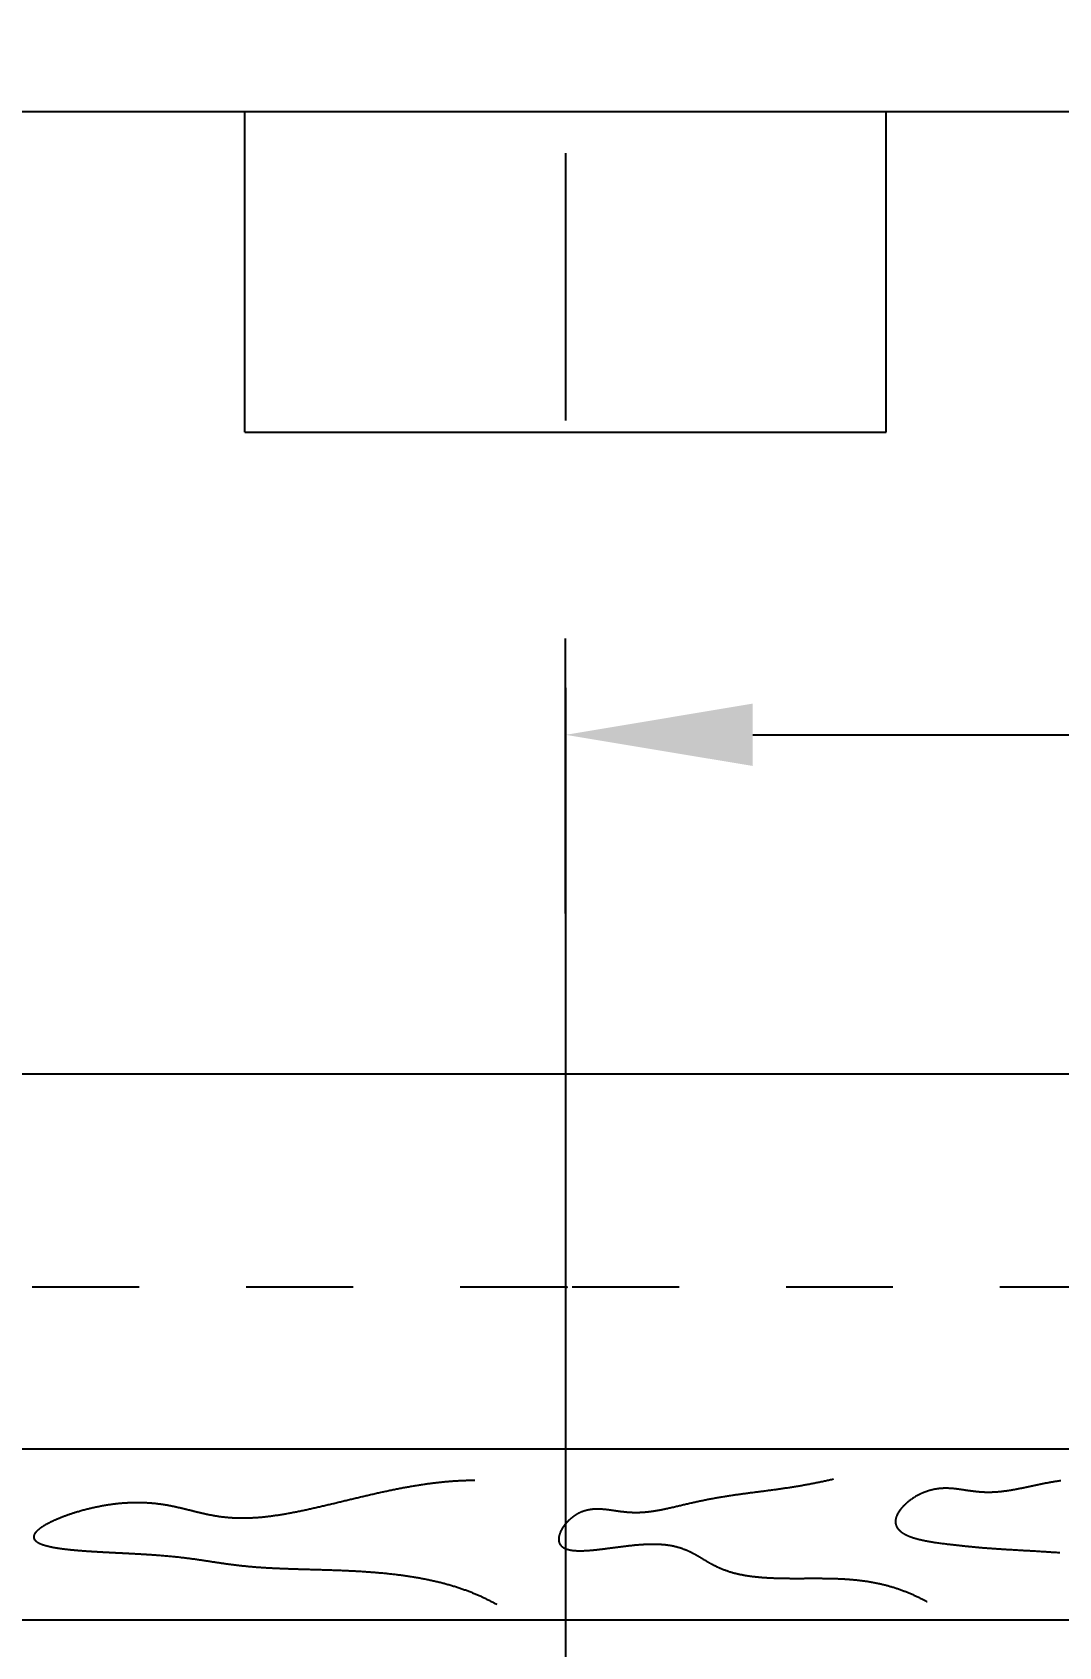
# Model space of a CAD drawing. Extents: x -17.4 to 61.4, y -22.6 to 16.1.
# Drawn here: x 18.562 to 19.522, y 0.854 to 2.364 of the extents above; entities that cross this region are included whole.
import ezdxf

# ---------------------------------------------------------------- set-up
doc = ezdxf.new("R2010")
doc.units = 0
doc.header["$LTSCALE"] = 2
doc.linetypes.add('AXES', pattern=[2, 1.25, -0.25, 0.25, -0.25])
doc.linetypes.add('CENTER2', pattern=[1.125, 0.75, -0.125, 0.125, -0.125])
doc.layers.get('0').update_dxf_attribs({"linetype": 'CONTINUOUS'})
doc.styles.get("Standard").update_dxf_attribs({"font": 'isocp.shx'})
doc.dimstyles.new('SYSTRA50', dxfattribs={"dimscale": 0.05, "dimtxt": 3.5, "dimasz": 3.5, "dimexe": 1.8, "dimexo": 3, "dimgap": 1, "dimtad": 1, "dimdec": 3, "dimzin": 0, "dimdsep": 46, "dimtxsty": 'Standard', "dimcen": 1, "dimclrd": 10, "dimclre": 10, "dimclrt": 50, "dimadec": 0, "dimazin": 0, "dimtfac": 1, "dimtdec": 3, "dimtix": 1, "dimtmove": 2, "dimatfit": 3, "dimfxl": 1, "dimtolj": 1, "dimtzin": 0, "dimarcsym": 0})

# ---------------------------------------------------------------- blocks, each defined once
blk = doc.blocks.new('METRO_FACE')
at = {"color": 7, "linetype": 'Continuous'}
for p, q in [((-1.3, 1.1), (0, 1.1)), ((-1.3, 1.1), (0, 1.1)), ((-0.3, 0.8), (-0.3, 1.1)), ((-0.3, 1.1), (0.3, 1.1)), ((-0.3, 0.8), (-0.3, 1.1)), ((-0.3, 1.1), (0.3, 1.1)), ((0, 1.1), (1.3, 1.1)), ((0, 1.1), (1.3, 1.1)), ((0.3, 0.8), (0.3, 1.1)), ((0.3, 0.8), (0.3, 1.1)), ((-0.3, 0.8), (0, 0.8)), ((-0.3, 0.8), (0, 0.8)), ((0, 0.8), (0.3, 0.8)), ((0, 0.8), (0.3, 0.8)), ((-0.63, 0.2), (0, 0.2)), ((-0.63, 0.2), (0, 0.2)), ((0, 0.2), (0.63, 0.2)), ((0, 0.2), (0.63, 0.2))]:
    blk.add_line(p, q, dxfattribs=at)
blk = doc.blocks.new('A$C58044079')
at = {"color": 7, "xscale": 0.2, "yscale": 0.2, "zscale": 0.2}
blk.add_blockref('METRO_FACE', (0.26, 0.01), dxfattribs=at)
blk = doc.blocks.new('A$C2A60368F')
at = {"xscale": 5, "yscale": 5, "zscale": 5}
blk.add_blockref('A$C58044079', (-1.778, 0.1885), dxfattribs=at)
blk = doc.blocks.new('TRAV_BOIS_1ISO')
at = {"color": 7, "linetype": 'AXES'}
for p, q in [((-905.802048, 0), (0, 0)), ((0, 0), (905.802048, 0))]:
    blk.add_line(p, q, dxfattribs=at)
at = {"color": 7, "linetype": 'Continuous'}
for p, q in [((-688.216581, -151.598558), (0, -151.598558)), ((0, -151.598558), (688.216581, -151.598558)), ((-1300, -311.598558), (0, -311.598558)), ((0, -311.598558), (1300, -311.598558))]:
    blk.add_line(p, q, dxfattribs=at)
for points in [[(-462.231833, -181.125351, -0.002142), (-460.468647, -181.369108, -0.002072), (-458.702018, -181.62854, -0.001988), (-456.932197, -181.903145, -0.001561), (-455.476276, -182.13963, -0.001488), (-454.018574, -182.38554, -0.001409), (-452.559283, -182.640427, -0.001323), (-451.09861, -182.903791, -0.001232), (-449.636778, -183.175087, -0.001136), (-448.174019, -183.45373, -0.001035), (-446.710578, -183.739094, -0.000929), (-445.24671, -184.030516, -0.00082), (-443.782679, -184.327302, -0.000707), (-442.318757, -184.628726, -0.000591), (-440.855223, -184.934034, -0.000472), (-439.392363, -185.24245, -0.00035), (-437.930467, -185.553175, -0.000226), (-436.469827, -185.865391, -0.000099), (-435.010742, -186.178267, 0.00003), (-433.553508, -186.490958, 0.00016), (-432.098426, -186.802608, 0.000293), (-430.645793, -187.112359, 0.000426), (-429.195906, -187.419345, 0.000562), (-427.74906, -187.722702, 0.000698), (-426.305545, -188.021568, 0.000835), (-424.865647, -188.315087, 0.000972), (-423.429647, -188.60241, 0.00111), (-421.997817, -188.882703, 0.001248), (-420.570424, -189.155142, 0.001386), (-419.147723, -189.418923, 0.001524), (-417.72996, -189.673263, 0.00166), (-416.317371, -189.917401, 0.001795), (-414.910179, -190.150603, 0.001928), (-413.508594, -190.372165, 0.002059), (-412.112811, -190.581415, 0.002187), (-410.723009, -190.777716, 0.002311), (-409.339353, -190.96047, 0.00243), (-407.961988, -191.12912, 0.002544), (-406.591043, -191.283155, 0.002653), (-405.226623, -191.422108, 0.002754), (-403.868817, -191.545566, 0.002847), (-402.51769, -191.653167, 0.002931), (-401.173284, -191.744607, 0.003005), (-399.835617, -191.81964, 0.003068), (-398.504683, -191.878082, 0.003118), (-397.180449, -191.919817, 0.003155), (-395.862855, -191.944793, 0.003138), (-394.551814, -191.953034, 0.003182), (-393.247206, -191.944636, 0.003171), (-391.948886, -191.919771, 0.00314), (-390.656674, -191.878693, 0.003091), (-389.370358, -191.821739, 0.003021), (-388.089694, -191.749333, 0.002929), (-386.814401, -191.661986, 0.002815), (-385.544164, -191.560303, 0.002677), (-384.278631, -191.444985, 0.002516), (-383.017411, -191.316828, 0.00233), (-381.760077, -191.176733, 0.002118), (-380.506159, -191.025702, 0.001882), (-379.255147, -190.864847, 0.001619), (-378.00649, -190.695387, 0.000832), (-377.260281, -190.590431, 0.000724), (-376.514568, -190.483174, 0.00061), (-375.769211, -190.373938, 0.000491), (-375.024066, -190.263054, 0.000369), (-374.278983, -190.150868, 0.000242), (-373.533812, -190.037738, 0.000111), (-372.788397, -189.924032, -0.000023), (-372.042581, -189.81013, -0.00016), (-371.296207, -189.69642, -0.000299), (-370.549114, -189.5833, -0.00044), (-369.801142, -189.471178, -0.000583), (-369.052131, -189.360466, -0.000728), (-368.301921, -189.251586, -0.000873), (-367.550354, -189.144964, -0.001019), (-366.797272, -189.041033, -0.001165), (-366.042521, -188.94023, -0.001311), (-365.28595, -188.842996, -0.001457), (-364.52741, -188.749775, -0.001601), (-363.766757, -188.661014, -0.001744), (-363.003852, -188.57716, -0.001886), (-362.238559, -188.498664, -0.002025), (-361.47075, -188.425975, -0.002162), (-360.700302, -188.359543, -0.002296), (-359.927099, -188.299815, -0.002428), (-359.151033, -188.247238, -0.002555), (-358.372004, -188.202255, -0.002679), (-357.589919, -188.165307, -0.002799), (-356.804696, -188.13683, -0.002914), (-356.016261, -188.117255, -0.003025), (-355.224553, -188.107007, -0.000299), (-354.429517, -188.106508, -0.003232), (-353.631115, -188.116168, -0.003327), (-352.829316, -188.136393, -0.003418), (-352.024105, -188.16758, -0.003502), (-351.215479, -188.210115, -0.003581), (-350.403447, -188.264375, -0.003654), (-349.588035, -188.330728, -0.003722), (-348.769282, -188.409528, -0.003784), (-347.947243, -188.501119, -0.00384), (-347.121988, -188.605831, -0.00389), (-346.293605, -188.723981, -0.003935), (-345.462197, -188.855871, -0.003975), (-344.627887, -189.001788, -0.004009), (-343.790815, -189.162004, -0.004039), (-342.951139, -189.336775, -0.004063), (-342.109038, -189.526338, -0.004084), (-341.264709, -189.730913, -0.0041), (-340.418372, -189.950703, -0.004113), (-339.570264, -190.185887, -0.004122), (-338.720649, -190.43663, -0.004128), (-337.869808, -190.703071, -0.004131), (-337.018048, -190.985329, -0.004132), (-336.165697, -191.283503, -0.004131), (-335.31311, -191.597666, -0.004128), (-334.460664, -191.927867, -0.004124), (-333.608761, -192.274134, -0.00412), (-332.757829, -192.636466, -0.004116), (-331.908324, -193.014839, -0.004111), (-331.060725, -193.409199, -0.004108), (-330.21554, -193.819467, -0.004106), (-329.373307, -194.245536, -0.004105), (-328.53459, -194.687269, -0.004107), (-327.699982, -195.1445, -0.004111), (-326.870106, -195.617032, -0.004119), (-326.045615, -196.104637, -0.00413), (-325.227193, -196.607057, -0.004146), (-324.415556, -197.123998, -0.004167), (-323.61145, -197.655137, -0.004194), (-322.815654, -198.200114, -0.004228), (-322.028981, -198.758534, -0.004269), (-321.252277, -199.329969, -0.004319), (-320.486421, -199.913953, -0.004377), (-319.732328, -200.509983, -0.003063), (-319.218821, -200.928429, -0.0031), (-318.711701, -201.352177, -0.003141), (-318.211299, -201.781031, -0.003186), (-317.71795, -202.214785, -0.003236), (-317.231999, -202.653229, -0.003291), (-316.753792, -203.096142, -0.003351), (-316.283683, -203.543301, -0.003416), (-315.822026, -203.994473, -0.003487), (-315.369182, -204.449424, -0.003565), (-314.925511, -204.90791, -0.003648), (-314.491377, -205.369687, -0.003739), (-314.067141, -205.834504, -0.003836), (-313.653169, -206.302109, -0.003941), (-313.249822, -206.772243, -0.004054), (-312.857462, -207.244649, -0.004175), (-312.476448, -207.719065, -0.004305), (-312.107135, -208.195227, -0.004444), (-311.749876, -208.672872, -0.004592), (-311.405019, -209.151735, -0.004749), (-311.072906, -209.631551, -0.004917), (-310.753874, -210.112054, -0.005095), (-310.448253, -210.592981, -0.005284), (-310.156366, -211.074068, -0.005483), (-309.878526, -211.555053, -0.005694), (-309.61504, -212.035678, -0.005915), (-309.366202, -212.515685, -0.006147), (-309.132299, -212.994821, -0.006389), (-308.913605, -213.472835, -0.006641), (-308.710383, -213.949481, -0.006903), (-308.522881, -214.424517, -0.007173), (-308.351337, -214.897706, -0.007449), (-308.195973, -215.368817, -0.007731), (-308.056997, -215.837623, -0.008015), (-307.934599, -216.303906, -0.008301), (-307.828957, -216.767453, -0.008584), (-307.740228, -217.228059, -0.008861), (-307.668554, -217.685525, -0.008663), (-307.616383, -218.116931, -0.008894), (-307.579794, -218.54518, -0.009109), (-307.558862, -218.970123, -0.009308), (-307.553645, -219.391619, -0.009485), (-307.564187, -219.809534, -0.00964), (-307.590516, -220.223739, -0.009768), (-307.632647, -220.634113, -0.009868), (-307.690581, -221.040542, -0.009937), (-307.764306, -221.442917, -0.009975), (-307.853796, -221.841135, -0.00998), (-307.959012, -222.2351, -0.009952), (-308.079902, -222.624722, -0.009893), (-308.216402, -223.009916, -0.009801), (-308.368437, -223.390604, -0.009681), (-308.535918, -223.766714, -0.009533), (-308.718746, -224.138176, -0.00936), (-308.916811, -224.504931, -0.009164), (-309.129991, -224.86692, -0.00895), (-309.358154, -225.224094, -0.00872), (-309.601159, -225.576406, -0.008476), (-309.858852, -225.923814, -0.008223), (-310.131071, -226.266283, -0.007962), (-310.417647, -226.603782, -0.007697), (-310.718397, -226.936284, -0.00743), (-311.033134, -227.263767, -0.007162), (-311.361659, -227.586213, -0.006896), (-311.703766, -227.90361, -0.006633), (-312.059243, -228.215949, -0.006374), (-312.427867, -228.523226, -0.006121), (-312.80941, -228.825439, -0.005875), (-313.203636, -229.122593, -0.005635), (-313.610304, -229.414696, -0.005403), (-314.029165, -229.701757, -0.005179), (-314.459964, -229.983793, -0.004963), (-314.902441, -230.260821, -0.004755), (-315.35633, -230.532864, -0.004555), (-315.82136, -230.799946, -0.004363), (-316.297254, -231.062096, -0.004179), (-316.783734, -231.319347, -0.004003), (-317.280513, -231.571731, -0.003835), (-317.787303, -231.819288, -0.003673), (-318.303811, -232.062057, -0.003519), (-318.829743, -232.300081, -0.003372), (-319.364798, -232.533406, -0.003231), (-319.908676, -232.76208, -0.003097), (-320.461073, -232.986154, -0.002968), (-321.021682, -233.20568, -0.002845), (-321.590195, -233.420713, -0.002728), (-322.166303, -233.631311, -0.002616), (-322.749694, -233.837533, -0.002508), (-323.340057, -234.039439, -0.002406), (-323.937079, -234.237092, -0.002307), (-324.540448, -234.430556, -0.002213), (-325.14985, -234.619897, -0.002123), (-325.764974, -234.805183, -0.002037), (-326.385505, -234.986481, -0.001954), (-327.011135, -235.163862, -0.001875), (-327.641551, -235.337397, -0.001799), (-328.276446, -235.507156, -0.001726), (-328.915512, -235.673214, -0.001656), (-329.558445, -235.835643, -0.001588), (-330.204943, -235.994519, -0.001524), (-330.854704, -236.149915, -0.001462), (-331.507432, -236.301907, -0.001402), (-332.162834, -236.45057, -0.001344), (-332.820619, -236.595982, -0.001289), (-333.480501, -236.738217, -0.001235), (-334.142197, -236.877351, -0.001184), (-334.805431, -237.013462, -0.001135), (-335.469929, -237.146624, -0.001087), (-336.135423, -237.276914, -0.001041), (-336.80165, -237.404406, -0.000997), (-337.468354, -237.529176, -0.000954), (-338.135283, -237.651297, -0.000913), (-338.802194, -237.770843, -0.000873), (-339.468848, -237.887887, -0.000835), (-340.135013, -238.0025, -0.000799), (-340.800465, -238.114754, -0.000763), (-341.464988, -238.224717, -0.000729), (-342.128373, -238.332458, -0.000697), (-342.79042, -238.438044, -0.000666), (-343.450934, -238.541541, -0.00205), (-345.684486, -238.878896, -0.001752), (-347.891786, -239.195171, -0.001495), (-350.067487, -239.492537, -0.001272), (-352.207306, -239.772964, -0.00108), (-354.307963, -240.038233, -0.000913), (-356.367114, -240.289943, -0.00077), (-358.383282, -240.529526, -0.00065), (-360.355791, -240.758254, -0.00055), (-362.2847, -240.977248, -0.000469), (-364.170736, -241.187496, -0.000406), (-366.01523, -241.389854, -0.000362), (-367.820045, -241.585064, -0.000333), (-369.587513, -241.77376, -0.00032), (-371.32037, -241.95648, -0.000321), (-373.021683, -242.133677, -0.000334), (-374.694791, -242.30573, -0.000357), (-376.343233, -242.472951, -0.000387), (-377.970685, -242.6356, -0.000423), (-379.580889, -242.793894, -0.00046), (-381.177592, -242.948015, -0.000496), (-382.764473, -243.098123, -0.000528), (-384.345083, -243.244368, -0.000591), (-386.027492, -243.396231, -0.00061), (-387.710334, -243.544054, -0.000619), (-389.397031, -243.688033, -0.00062), (-391.090688, -243.828376, -0.000612), (-392.794099, -243.965298, -0.000598), (-394.509759, -244.099024, -0.000577), (-396.239876, -244.229784, -0.000551), (-397.986378, -244.357816, -0.000521), (-399.750928, -244.483364, -0.000488), (-401.534933, -244.606675, -0.000452), (-403.339555, -244.728, -0.000414), (-405.165721, -244.847594, -0.000375), (-407.014134, -244.965713, -0.000335), (-408.885285, -245.082615, -0.000295), (-410.779464, -245.198557, -0.000255), (-412.696766, -245.313796, -0.000215), (-414.63711, -245.428589, -0.000176), (-416.600242, -245.543187, -0.000138), (-418.58575, -245.657841, -0.0001), (-420.593074, -245.772797, -0.000064), (-422.621517, -245.888294, -0.000029), (-424.670255, -246.004569, 0.000006), (-426.738347, -246.121848, 0.000039), (-428.824748, -246.240353, 0.00007), (-430.928318, -246.360294, 0.000101), (-433.047834, -246.481874, 0.00013), (-435.182, -246.605286, 0.000158), (-437.329459, -246.73071, 0.000185), (-439.4888, -246.858315, 0.00021), (-441.658574, -246.988256, 0.000234), (-443.837301, -247.120676, 0.000256), (-446.023482, -247.255703, 0.000277), (-448.215611, -247.393447, 0.000297), (-450.412184, -247.534005, 0.000315), (-452.61171, -247.677454, 0.000331), (-454.812722, -247.823855, 0.000345), (-457.013788, -247.973248, 0.000357), (-459.213522, -248.125654, 0.000367), (-461.410594, -248.281073, 0.000374)], [(-249.598863, -179.653967, 0.000939), (-247.697566, -180.092203, 0.000939), (-245.794116, -180.523412, 0.000938), (-243.888514, -180.947593, 0.000937), (-241.980761, -181.364751, 0.000935), (-240.070858, -181.77489, 0.000933), (-238.158811, -182.178021, 0.00093), (-236.244625, -182.574157, 0.000927), (-234.328308, -182.963318, 0.000922), (-232.409871, -183.34553, 0.000916), (-230.489328, -183.720826, 0.000909), (-228.566697, -184.089249, 0.000901), (-226.641998, -184.450848, 0.000891), (-224.715258, -184.805685, 0.00088), (-222.786506, -185.153833, 0.000867), (-220.855777, -185.495374, 0.000852), (-218.923113, -185.830407, 0.000836), (-216.988559, -186.159041, 0.000817), (-215.052167, -186.481404, 0.000797), (-213.113998, -186.797634, 0.000774), (-211.174116, -187.107892, 0.000748), (-209.232595, -187.412351, 0.000721), (-207.289516, -187.711206, 0.00069), (-205.344969, -188.004669, 0.000657), (-203.399049, -188.292974, 0.000622), (-201.451865, -188.576376, 0.000583), (-199.503531, -188.85515, 0.000547), (-197.531994, -189.132696, 0.000501), (-195.559549, -189.40615, 0.000453), (-193.586345, -189.675869, 0.000402), (-191.612538, -189.942232, 0.000348), (-189.638292, -190.205638, 0.000293), (-187.663775, -190.4665, 0.000236), (-185.689161, -190.725249, 0.000177), (-183.714625, -190.98233, 0.000117), (-181.740343, -191.238199, 0.000055), (-179.766495, -191.493319, -0.000007), (-177.793256, -191.748164, -0.000069), (-175.820802, -192.003212, -0.000132), (-173.849301, -192.258945, -0.000196), (-171.878922, -192.515848, -0.000259), (-169.909824, -192.774404, -0.000321), (-167.942159, -193.035096, -0.000384), (-165.976072, -193.2984, -0.000445), (-164.011697, -193.56479, -0.000505), (-162.049157, -193.834729, -0.000564), (-160.088563, -194.108671, -0.000621), (-158.130011, -194.38706, -0.000676), (-156.173585, -194.670325, -0.000728), (-154.219349, -194.958878, -0.000778), (-152.267353, -195.253116, -0.000826), (-150.317625, -195.553415, -0.00087), (-148.370175, -195.86013, -0.000911), (-146.424992, -196.173594, -0.000947), (-144.482042, -196.494111, -0.00098), (-142.541265, -196.821963, -0.001008), (-140.602579, -197.157398, -0.001031), (-138.665874, -197.500636, -0.00105), (-136.731013, -197.851863, -0.001046), (-134.828079, -198.205541, -0.001052), (-132.926585, -198.567214, -0.001052), (-131.02632, -198.936949, -0.001044), (-129.127052, -199.314765, -0.001028), (-127.22853, -199.700624, -0.001004), (-125.330493, -200.09443, -0.000969), (-123.432666, -200.496016, -0.000925), (-121.534768, -200.90514, -0.000869), (-119.636516, -201.32148, -0.000802), (-117.737627, -201.744625, -0.000723), (-115.837822, -202.174067, -0.000631), (-113.936828, -202.609197, -0.000525), (-112.034387, -203.049299, -0.000406), (-110.130252, -203.493539, -0.000272), (-108.224196, -203.940962, -0.000123), (-106.316015, -204.390485, 0.000042), (-104.405529, -204.840886, 0.000224), (-102.492589, -205.290805, 0.000422), (-100.577077, -205.738729, 0.000639), (-98.658913, -206.182993, 0.000876), (-96.738057, -206.621765, 0.001132), (-94.81451, -207.053047, 0.000852), (-93.604736, -207.31919, 0.000966), (-92.393942, -207.580949, 0.001085), (-91.182158, -207.837722, 0.001208), (-89.96942, -208.088892, 0.001334), (-88.755771, -208.333825, 0.001461), (-87.54126, -208.571876, 0.00159), (-86.325942, -208.802393, 0.00172), (-85.109875, -209.02472, 0.00185), (-83.893122, -209.238207, 0.001978), (-82.675751, -209.442207, 0.002105), (-81.457832, -209.636085, 0.00223), (-80.239437, -209.819221, 0.002351), (-79.020642, -209.991013, 0.002467), (-77.801522, -210.150885, 0.002578), (-76.582157, -210.298286, 0.002683), (-75.362624, -210.432701, 0.002781), (-74.143002, -210.553649, 0.00287), (-72.923368, -210.660692, 0.00295), (-71.7038, -210.753435, 0.003019), (-70.484373, -210.831536, 0.003077), (-69.265161, -210.894704, 0.003122), (-68.046235, -210.942709, 0.003154), (-66.827662, -210.975383, 0.003171), (-65.609506, -210.992624, 0.000731), (-64.391829, -210.994402, 0.003157), (-63.174684, -210.980766, 0.003124), (-61.958124, -210.95184, 0.003073), (-60.742191, -210.907837, 0.003003), (-59.526926, -210.849056, 0.002912), (-58.312358, -210.775891, 0.0028), (-57.098514, -210.688833, 0.002667), (-55.885409, -210.588476, 0.002511), (-54.673052, -210.475518, 0.002332), (-53.461442, -210.35077, 0.00213), (-52.250569, -210.215157, 0.001902), (-51.040414, -210.069723, 0.00165), (-49.830947, -209.915637, 0.000871), (-49.093309, -209.81792, 0.000762), (-48.355901, -209.717779, 0.000647), (-47.61871, -209.615552, 0.000526), (-46.881723, -209.511589, 0.000401), (-46.144924, -209.406258, 0.000271), (-45.4083, -209.299942, 0.000136), (-44.671834, -209.193036, -0.000002), (-43.935514, -209.085948, -0.000145), (-43.199324, -208.9791, -0.00029), (-42.463251, -208.872921, -0.000439), (-41.727282, -208.767852, -0.000591), (-40.991406, -208.664343, -0.000746), (-40.255613, -208.562852, -0.000903), (-39.519897, -208.463842, -0.001063), (-38.784251, -208.367785, -0.001224), (-38.048673, -208.275157, -0.001387), (-37.313162, -208.186436, -0.001552), (-36.577722, -208.102106, -0.001717), (-35.842357, -208.022652, -0.001884), (-35.10708, -207.948561, -0.002051), (-34.371902, -207.880319, -0.002218), (-33.636843, -207.818413, -0.002385), (-32.901925, -207.763328, -0.002552), (-32.167176, -207.715545, -0.002717), (-31.432628, -207.675543, -0.002882), (-30.698318, -207.643797, -0.003044), (-29.964292, -207.620775, -0.003205), (-29.230597, -207.606941, -0.002831), (-28.497291, -207.60275, -0.003518), (-27.764436, -207.608649, -0.00367), (-27.032101, -207.625077, -0.003818), (-26.300363, -207.652461, -0.003961), (-25.569305, -207.691219, -0.0041), (-24.839019, -207.741756, -0.004233), (-24.109605, -207.804463, -0.00436), (-23.381171, -207.87972, -0.004481), (-22.653834, -207.96789, -0.004596), (-21.927719, -208.069321, -0.004703), (-21.202961, -208.184343, -0.004803), (-20.479704, -208.313269, -0.004895), (-19.758102, -208.456396, -0.004979), (-19.038318, -208.613998, -0.005055), (-18.320529, -208.786329, -0.005123), (-17.604917, -208.973623, -0.005182), (-16.891681, -209.176091, -0.005232), (-16.181025, -209.393921, -0.005275), (-15.47317, -209.627275, -0.005309), (-14.768346, -209.876291, -0.005335), (-14.066796, -210.141082, -0.005353), (-13.368774, -210.421732, -0.005364), (-12.674548, -210.718297, -0.005368), (-11.984399, -211.030805, -0.005366), (-11.298621, -211.359255, -0.005357), (-10.617521, -211.703611, -0.005343), (-9.941421, -212.06381, -0.005324), (-9.270656, -212.439752, -0.0053), (-8.605577, -212.831307, -0.005273), (-7.946547, -213.238308, -0.005243), (-7.293946, -213.660552, -0.005211), (-6.64817, -214.097801, -0.005177), (-6.00963, -214.549778, -0.005142), (-5.37875, -215.016168, -0.005108), (-4.755975, -215.496617, -0.005074), (-4.141763, -215.990731, -0.005041), (-3.53659, -216.498073, -0.005011), (-2.940949, -217.018165, -0.004984), (-2.35535, -217.550485, -0.00496), (-1.780322, -218.094467, -0.004512), (-1.265064, -218.60074, -0.004502), (-0.759498, -219.115727, -0.004497), (-0.264063, -219.6389, -0.004498), (0.220792, -220.169706, -0.004507), (0.694612, -220.707566, -0.004524), (1.156934, -221.251883, -0.00455), (1.607291, -221.802038, -0.004585), (2.045215, -222.357397, -0.004632), (2.470235, -222.917313, -0.004689), (2.881881, -223.481127, -0.004759), (3.279685, -224.048174, -0.004842), (3.663185, -224.61778, -0.004939), (4.031922, -225.189273, -0.00505), (4.385444, -225.761977, -0.005177), (4.723311, -226.335219, -0.005321), (5.04509, -226.908332, -0.005482), (5.350362, -227.480656, -0.005661), (5.638721, -228.051543, -0.005859), (5.909777, -228.620356, -0.006076), (6.163157, -229.186476, -0.006315), (6.398508, -229.749299, -0.005553), (6.58362, -230.223324, -0.005752), (6.755348, -230.694222, -0.005964), (6.913512, -231.161664, -0.006189), (7.057943, -231.625335, -0.006426), (7.188483, -232.084929, -0.006677), (7.304986, -232.540151, -0.00694), (7.407315, -232.990721, -0.007214), (7.495344, -233.436368, -0.0075), (7.568957, -233.876832, -0.007796), (7.628049, -234.311865, -0.008101), (7.672525, -234.741229, -0.008412), (7.702299, -235.164698, -0.008728), (7.717296, -235.582056, -0.009045), (7.71745, -235.993096, -0.00936), (7.702704, -236.397624, -0.00967), (7.673011, -236.795454, -0.009971), (7.628332, -237.186411, -0.010257), (7.56864, -237.570331, -0.010524), (7.493912, -237.947057, -0.010767), (7.404139, -238.316444, -0.010981), (7.299317, -238.678355, -0.011162), (7.179452, -239.032663, -0.011304), (7.044557, -239.379251, -0.011405), (6.894655, -239.718008, -0.011461), (6.729774, -240.048835, -0.011472), (6.549953, -240.371641, -0.011435), (6.355238, -240.686343, -0.011353), (6.145681, -240.992865, -0.011226), (5.921342, -241.291144, -0.011058), (5.682289, -241.581119, -0.010851), (5.428596, -241.862742, -0.01061), (5.160345, -242.13597, -0.01034), (4.877625, -242.400768, -0.010046), (4.58053, -242.65711, -0.009732), (4.269162, -242.904977, -0.009404), (3.943628, -243.144355, -0.009066), (3.604042, -243.375241, -0.008722), (3.250525, -243.597635, -0.008375), (2.883202, -243.811547, -0.00803), (2.502205, -244.016992, -0.007688), (2.107671, -244.213992, -0.007352), (1.699743, -244.402574, -0.007024), (1.278569, -244.582775, -0.006705), (0.844301, -244.754633, -0.006396), (0.397099, -244.918197, -0.006099), (-0.062875, -245.073517, -0.005813), (-0.535454, -245.220653, -0.005538), (-1.020465, -245.359668, -0.005276), (-1.517731, -245.49063, -0.005025), (-2.027072, -245.613614, -0.004785), (-2.548302, -245.7287, -0.004557), (-3.081233, -245.83597, -0.00434), (-3.625672, -245.935515, -0.004133), (-4.181422, -246.027428, -0.003936), (-4.748284, -246.111806, -0.003749), (-5.326054, -246.188753, -0.003572), (-5.914525, -246.258374, -0.003403), (-6.513489, -246.320782, -0.003242), (-7.122732, -246.376089, -0.003089), (-7.742039, -246.424415, -0.002943), (-8.371193, -246.465881, -0.002805), (-9.009972, -246.500614, -0.002673), (-9.658155, -246.528741, -0.002547), (-10.315516, -246.550394, -0.002428), (-10.981829, -246.56571, -0.002313), (-11.656864, -246.574825, -0.002204), (-12.340392, -246.57788, -0.002047), (-13.032179, -246.575018, -0.002), (-13.731994, -246.566386, -0.001905), (-14.439599, -246.552131, -0.001814), (-15.154761, -246.532403, -0.001726), (-15.877242, -246.507354, -0.001642), (-16.606803, -246.477139, -0.001562), (-17.343208, -246.441913, -0.001484), (-18.086216, -246.401834, -0.00141), (-18.835588, -246.35706, -0.001339), (-19.591085, -246.307751, -0.00127), (-20.352467, -246.254069, -0.001203), (-21.119494, -246.196176, -0.001139), (-21.891927, -246.134235, -0.001077), (-22.669527, -246.068409, -0.001018), (-23.452055, -245.998864, -0.00096), (-24.239273, -245.925763, -0.000904), (-25.030943, -245.849272, -0.00085), (-25.826831, -245.769555, -0.000797), (-26.6267, -245.686779, -0.000746), (-27.430318, -245.601108, -0.000697), (-28.23745, -245.512706, -0.000649), (-29.047867, -245.421738, -0.000602), (-29.861338, -245.328367, -0.000556), (-30.677638, -245.232756, -0.000512), (-31.49654, -245.135067, -0.000469), (-32.31782, -245.03546, -0.000426), (-33.141259, -244.934097, -0.000385), (-33.966637, -244.831134, -0.000345), (-34.793739, -244.726728, -0.000306), (-35.622351, -244.621036, -0.000268), (-36.452262, -244.51421, -0.00023), (-37.283266, -244.406402, -0.000194), (-38.115158, -244.297761, -0.000158), (-38.947738, -244.188435, -0.000123), (-39.780808, -244.078568, -0.000089), (-40.614174, -243.968303, -0.000055), (-41.447646, -243.85778, -0.000012), (-43.132383, -243.634087, 0.000116), (-44.81531, -243.410991, 0.000239), (-46.495007, -243.189539, 0.000359), (-48.17012, -242.970732, 0.000475), (-49.839359, -242.755523, 0.000588), (-51.501497, -242.544819, 0.000698), (-53.155371, -242.339483, 0.000806), (-54.799879, -242.140331, 0.000913), (-56.433979, -241.948138, 0.001018), (-58.056689, -241.763634, 0.001122), (-59.667085, -241.587508, 0.001225), (-61.264301, -241.420407, 0.001328), (-62.847527, -241.262937, 0.00143), (-64.416007, -241.115666, 0.001532), (-65.96904, -240.979119, 0.001634), (-67.505979, -240.853786, 0.001735), (-69.026226, -240.74012, 0.001837), (-70.529237, -240.638533, 0.001939), (-72.014516, -240.549404, 0.00204), (-73.481616, -240.473077, 0.002142), (-74.930138, -240.40986, 0.002244), (-76.359729, -240.360028, 0.002345), (-77.770083, -240.323822, 0.002447), (-79.160935, -240.301452, 0.002548), (-80.532067, -240.293095, 0.002171), (-81.883302, -240.298899, 0.002747), (-83.214503, -240.318981, 0.002845), (-84.525574, -240.353429, 0.002942), (-85.81646, -240.402302, 0.003036), (-87.08714, -240.465633, 0.003129), (-88.337633, -240.543425, 0.003218), (-89.567993, -240.635658, 0.003305), (-90.778309, -240.742285, 0.003388), (-91.968702, -240.863234, 0.003466), (-93.139327, -240.998411, 0.003539), (-94.290372, -241.147697, 0.003607), (-95.422052, -241.310952, 0.003669), (-96.534615, -241.488013, 0.003723), (-97.628334, -241.678698, 0.003771), (-98.703513, -241.882803, 0.00381), (-99.760478, -242.100106, 0.003841), (-100.799583, -242.330366, 0.003862), (-101.821206, -242.573325, 0.003873), (-102.825745, -242.828706, 0.003874), (-103.813625, -243.096219, 0.003865), (-104.785286, -243.375556, 0.003844), (-105.741193, -243.666395, 0.003811), (-106.681825, -243.9684, 0.003767), (-107.607683, -244.281222, 0.003711), (-108.519281, -244.6045, 0.003643), (-109.417151, -244.93786, 0.003564), (-110.301837, -245.280918, 0.003472), (-111.173899, -245.633281, 0.00337), (-112.033906, -245.994546, 0.003256), (-112.882441, -246.364299, 0.003132), (-113.720097, -246.742121, 0.002998), (-114.547473, -247.127586, 0.002854), (-115.365179, -247.52026, 0.002701), (-116.173831, -247.919705, 0.00254), (-116.974051, -248.325477, 0.002372), (-117.766465, -248.737129, 0.002197), (-118.551703, -249.154209, 0.002016), (-119.330398, -249.576266, 0.00183), (-120.103184, -250.002843, 0.00164), (-120.870695, -250.433487, 0.001446), (-121.633566, -250.867739, 0.00125), (-122.392429, -251.305146, 0.001052), (-123.147913, -251.745253, 0.000854), (-123.900644, -252.187608, 0.000655), (-124.651243, -252.631762, 0.000457), (-125.400324, -253.07727, 0.000261), (-126.148496, -253.523692, 0.000066), (-126.896357, -253.970591, -0.000125), (-127.644499, -254.417537, -0.000312), (-128.3935, -254.864108, -0.000495), (-129.14393, -255.309887, -0.000673), (-129.896345, -255.754468, -0.000846), (-130.651288, -256.197453, -0.001011), (-131.409287, -256.638451, -0.00117), (-132.170854, -257.077086, -0.001322), (-132.936485, -257.512991, -0.001466), (-133.706659, -257.945811, -0.001601), (-134.481834, -258.375203, -0.002232), (-135.481794, -258.919162, -0.00242), (-136.491532, -259.456318, -0.002589), (-137.511864, -259.986055, -0.00274), (-138.543553, -260.507793, -0.002874), (-139.587306, -261.02099, -0.002989), (-140.64378, -261.525139, -0.003088), (-141.713581, -262.019767, -0.00317), (-142.797264, -262.504439, -0.003237), (-143.895337, -262.978749, -0.003288), (-145.008258, -263.442329, -0.003326), (-146.13644, -263.894839, -0.00335), (-147.280251, -264.335976, -0.003362), (-148.440013, -264.765463, -0.003363), (-149.616004, -265.183058, -0.003352), (-150.808463, -265.588545, -0.003332), (-152.017584, -265.98174, -0.003303), (-153.243523, -266.362488, -0.003266), (-154.486397, -266.730658, -0.003221), (-155.746284, -267.086152, -0.00317), (-157.023225, -267.428893, -0.003114), (-158.317227, -267.758834, -0.003052), (-159.628259, -268.075952, -0.002986), (-160.95626, -268.380247, -0.002916), (-162.301135, -268.671746, -0.002842), (-163.662755, -268.950496, -0.002766), (-165.040964, -269.21657, -0.002688), (-166.435576, -269.470061, -0.002609), (-167.846375, -269.711083, -0.002527), (-169.273118, -269.939773, -0.002445), (-170.715539, -270.156284, -0.002362), (-172.173343, -270.360793, -0.002279), (-173.646213, -270.553492, -0.002196), (-175.133809, -270.734593, -0.002112), (-176.63577, -270.904325, -0.002029), (-178.151711, -271.062933, -0.001946), (-179.681231, -271.21068, -0.001864), (-181.223909, -271.347842, -0.001782), (-182.779306, -271.474711, -0.001701), (-184.346967, -271.591593, -0.001621), (-185.926423, -271.698807, -0.001542), (-187.517188, -271.796686, -0.001463), (-189.118765, -271.885573, -0.001385), (-190.730644, -271.965824, -0.001309), (-192.352305, -272.037806, -0.001233), (-193.983216, -272.101895, -0.001158), (-195.622838, -272.158477, -0.001084), (-197.270624, -272.207947, -0.00101), (-198.926019, -272.250707, -0.000938), (-200.588464, -272.287169, -0.000866), (-202.257395, -272.31775, -0.000795), (-203.932242, -272.342872, -0.000725), (-205.612437, -272.362966, -0.000656), (-207.297409, -272.378464, -0.000587), (-208.986584, -272.389805, -0.000518), (-210.679392, -272.397431, -0.00045), (-212.375265, -272.401785, -0.000383), (-214.073636, -272.403314, -0.000238), (-215.773944, -272.402467, -0.00025), (-217.475631, -272.399692, -0.000184), (-219.178147, -272.39544, -0.000118), (-220.88095, -272.390158, -0.000053), (-222.583503, -272.384294, 0.000012), (-224.285283, -272.378295, 0.000077), (-225.985773, -272.372605, 0.000142), (-227.684472, -272.367663, 0.000206), (-229.380888, -272.363907, 0.00027), (-231.074544, -272.361768, 0.000017), (-232.76498, -272.361676, 0.000397), (-234.45175, -272.364051, 0.000461), (-236.134423, -272.369308, 0.000524), (-237.81259, -272.377857, 0.000587), (-239.48586, -272.390097, 0.000649), (-241.15386, -272.406422, 0.000711), (-242.816242, -272.427214, 0.000772), (-244.472676, -272.452847, 0.000833), (-246.12286, -272.483684, 0.001005), (-247.964392, -272.524863, 0.00108), (-249.797367, -272.573499, 0.001153), (-251.621469, -272.630053, 0.001226), (-253.436421, -272.694969, 0.001297), (-255.24198, -272.768673, 0.001367), (-257.03794, -272.851574, 0.001436), (-258.82413, -272.944064, 0.001504), (-260.600411, -273.046519, 0.001571), (-262.366677, -273.1593, 0.001636), (-264.12285, -273.28275, 0.0017), (-265.868886, -273.4172, 0.001762), (-267.604765, -273.562963, 0.001822), (-269.330497, -273.72034, 0.001881), (-271.046116, -273.889617, 0.001938), (-272.751681, -274.071064, 0.001992), (-274.447275, -274.26494, 0.002045), (-276.133003, -274.47149, 0.002095), (-277.808991, -274.690947, 0.002143), (-279.475383, -274.923531, 0.002188), (-281.132344, -275.169448, 0.00223), (-282.780055, -275.428894, 0.00227), (-284.418712, -275.702055, 0.002307), (-286.048529, -275.989103, 0.002341), (-287.669731, -276.2902, 0.002372), (-289.282556, -276.605499, 0.0024), (-290.887252, -276.935142, 0.002425), (-292.48408, -277.279261, 0.002446), (-294.073307, -277.637978, 0.002464), (-295.655209, -278.011408, 0.002479), (-297.230066, -278.399655, 0.002491), (-298.798167, -278.802817, 0.0025), (-300.359801, -279.220982, 0.002506), (-301.915263, -279.654231, 0.002508), (-303.464845, -280.102638, 0.002508), (-305.008844, -280.56627, 0.002505), (-306.547553, -281.045187, 0.0025), (-308.081264, -281.539442, 0.002491), (-309.610265, -282.049084, 0.002481), (-311.134838, -282.574155, 0.002468), (-312.655262, -283.114691, 0.002454), (-314.171807, -283.670726, 0.002437), (-315.684735, -284.242287, 0.00242), (-317.194298, -284.829397, 0.0024), (-318.700737, -285.432075, 0.00238), (-320.204283, -286.050338, 0.002359), (-321.705152, -286.684199, 0.002338), (-323.203545, -287.333667, 0.002316), (-324.699649, -287.998749, 0.002294), (-326.193633, -288.679452, 0.002272), (-327.685647, -289.375778, 0.00225), (-329.175825, -290.08773, 0.00223), (-330.664277, -290.815309, 0.00221), (-332.151093, -291.558515, 0.002191), (-333.636338, -292.317347, 0.001021), (-334.332203, -292.678523, 0.001018), (-335.027734, -293.043136, 0.001014), (-335.722933, -293.411183, 0.001011), (-336.417802, -293.782665, 0.001007), (-337.112341, -294.157583)], [(86.346568, -180.880791, -0.000182), (88.054347, -180.88143, -0.001671), (89.772525, -180.893629, -0.001651), (91.501102, -180.917388, -0.001631), (93.240076, -180.952706, -0.001611), (94.989447, -180.999582, -0.00159), (96.749211, -181.058012, -0.00157), (98.519364, -181.127992, -0.00155), (100.2999, -181.209515, -0.00153), (102.090813, -181.302573, -0.00151), (103.892091, -181.407154, -0.00149), (105.703723, -181.523246, -0.001469), (107.525694, -181.650831, -0.001449), (109.357986, -181.789889, -0.001428), (111.200577, -181.940397, -0.001407), (113.053444, -182.102328, -0.001386), (114.916557, -182.275649, -0.001365), (116.789883, -182.460324, -0.001344), (118.673387, -182.656311, -0.001322), (120.567027, -182.863566, -0.0013), (122.470755, -183.082035, -0.001278), (124.384522, -183.311662, -0.001256), (126.308269, -183.552383, -0.001233), (128.241934, -183.804128, -0.00121), (130.185449, -184.066821, -0.001187), (132.138739, -184.340378, -0.001164), (134.101722, -184.624708, -0.00114), (136.074311, -184.919713, -0.001116), (138.056411, -185.225288, -0.001091), (140.047918, -185.541318, -0.001066), (142.048724, -185.86768, -0.001041), (144.05871, -186.204242, -0.001016), (146.07775, -186.550865, -0.00099), (148.10571, -186.907398, -0.000963), (150.142447, -187.273682, -0.000937), (152.18781, -187.649548, -0.00091), (154.241636, -188.034815, -0.000882), (156.303755, -188.429292, -0.000854), (158.373988, -188.83278, -0.000826), (160.452143, -189.245066, -0.000797), (162.53802, -189.665924, -0.000768), (164.631408, -190.095121, -0.000738), (166.732085, -190.532408, -0.000708), (168.839817, -190.977525, -0.000677), (170.95436, -191.4302, -0.000645), (173.075458, -191.890145, -0.000613), (175.202843, -192.357063, -0.00058), (177.336234, -192.830641, -0.000547), (179.47534, -193.310552, -0.000513), (181.619854, -193.796455, -0.000478), (183.769458, -194.287995, -0.000443), (185.92382, -194.784802, -0.000391), (187.994568, -195.265962, -0.000357), (190.069061, -195.751262, -0.000322), (192.14697, -196.240334, -0.000286), (194.227959, -196.732804, -0.00025), (196.31168, -197.228281, -0.000213), (198.397774, -197.726367, -0.000176), (200.485879, -198.226654, -0.000138), (202.575619, -198.728723, -0.0001), (204.666614, -199.232147, -0.000061), (206.758477, -199.736493, -0.000021), (208.850815, -200.241318, 0.000019), (210.94323, -200.746173, 0.000059), (213.035317, -201.250605, 0.000101), (215.126669, -201.754152, 0.000142), (217.216876, -202.256351, 0.000185), (219.305523, -202.756732, 0.000227), (221.392195, -203.254822, 0.000271), (223.476473, -203.750147, 0.000315), (225.55794, -204.242229, 0.00036), (227.636176, -204.730588, 0.000405), (229.710762, -205.214744, 0.000451), (231.781282, -205.694217, 0.000497), (233.847318, -206.168526, 0.000545), (235.908457, -206.637193, 0.000592), (237.964288, -207.099739, 0.000641), (240.014402, -207.555689, 0.00069), (242.058397, -208.004571, 0.00074), (244.095874, -208.445914, 0.000791), (246.126438, -208.879255, 0.000842), (248.149703, -209.304132, 0.000895), (250.165287, -209.720091, 0.000948), (252.172817, -210.126682, 0.001001), (254.171928, -210.523464, 0.001056), (256.16226, -210.910002, 0.001111), (258.143467, -211.285868, 0.001167), (260.115211, -211.650643, 0.001223), (262.077162, -212.00392, 0.00128), (264.029004, -212.345297, 0.001338), (265.970431, -212.674386, 0.001396), (267.901152, -212.990809, 0.001455), (269.820884, -213.2942, 0.001515), (271.729363, -213.584205, 0.001574), (273.626335, -213.860483, 0.001634), (275.511563, -214.122707, 0.001695), (277.384824, -214.370564, 0.001755), (279.245914, -214.603756, 0.001816), (281.094641, -214.822001, 0.001876), (282.930835, -215.025032, 0.001936), (284.754341, -215.2126, 0.001995), (286.565024, -215.384473, 0.002054), (288.362767, -215.540436, 0.002112), (290.147474, -215.680296, 0.002169), (291.91907, -215.803876, 0.002224), (293.677499, -215.911019, 0.002278), (295.422728, -216.001592, 0.00233), (297.154748, -216.07548, 0.002379), (298.87357, -216.13259, 0.002426), (300.57923, -216.172854, 0.00247), (302.271788, -216.196226, 0.001912), (303.951331, -216.202682, 0.002548), (305.617968, -216.192224, 0.00258), (307.271837, -216.16488, 0.002608), (308.913102, -216.120702, 0.002631), (310.541953, -216.05977, 0.002648), (312.158609, -215.982188, 0.00266), (313.76332, -215.888092, 0.002665), (315.356361, -215.777643, 0.002663), (316.938041, -215.651032, 0.002653), (318.508697, -215.508478, 0.002636), (320.068698, -215.350233, 0.00261), (321.618445, -215.176578, 0.002576), (323.158371, -214.987826, 0.002533), (324.688944, -214.78432, 0.00248), (326.210662, -214.56644, 0.002418), (327.724061, -214.334595, 0.002345), (329.22971, -214.089231, 0.002263), (330.728215, -213.830826, 0.00217), (332.220217, -213.559896, 0.002066), (333.706394, -213.276991, 0.001952), (335.187463, -212.982698, 0.001456), (336.355407, -212.742352, 0.001373), (337.521017, -212.4956, 0.001285), (338.684697, -212.242782, 0.001193), (339.846864, -211.984251, 0.001097), (341.007949, -211.720373, 0.000996), (342.16839, -211.451526, 0.000892), (343.328639, -211.1781, 0.000785), (344.489157, -210.900495, 0.000675), (345.650411, -210.619124, 0.000563), (346.812877, -210.334408, 0.000449), (347.977038, -210.046778, 0.000333), (349.143382, -209.756675, 0.000215), (350.312401, -209.464545, 0.000097), (351.48459, -209.170846, -0.000022), (352.660447, -208.876039, -0.00014), (353.840473, -208.580594, -0.000259), (355.025167, -208.284985, -0.000377), (356.21503, -207.989693, -0.000493), (357.41056, -207.695201, -0.000609), (358.612253, -207.402, -0.000722), (359.820602, -207.110581, -0.000834), (361.036095, -206.821439, -0.000943), (362.259216, -206.53507, -0.001049), (363.490442, -206.251975, -0.001153), (364.730242, -205.972652, -0.001253), (365.979078, -205.697602, -0.00135), (367.237403, -205.427325, -0.001443), (368.505659, -205.162321, -0.001533), (369.784276, -204.903086, -0.001618), (371.073675, -204.650117, -0.0017), (372.374261, -204.403908, -0.001777), (373.686426, -204.164948, -0.00185), (375.010547, -203.933725, -0.001919), (376.346985, -203.71072, -0.001983), (377.696085, -203.49641, -0.002042), (379.058172, -203.291268, -0.002098), (380.433553, -203.095758, -0.002148), (381.822517, -202.910339, -0.002195), (383.22533, -202.735463, -0.002237), (384.642236, -202.571573, -0.002275), (386.073457, -202.419104, -0.002309), (387.519192, -202.278482, -0.002338), (388.979614, -202.150122, -0.002364), (390.454871, -202.034432, -0.002386), (391.945083, -201.931804, -0.002404), (393.450345, -201.842624, -0.002419), (394.970721, -201.767261, -0.002431), (396.506246, -201.706074, -0.002439), (398.056926, -201.659409, -0.002445), (399.622732, -201.627596, -0.002448), (401.203606, -201.610953, -0.000371), (402.799454, -201.60978, -0.002446), (404.41015, -201.624364, -0.002442), (406.03553, -201.654974, -0.002436), (407.675395, -201.701863, -0.002427), (409.329509, -201.765266, -0.002418), (410.997597, -201.845401, -0.002407), (412.679344, -201.942464, -0.002394), (414.374395, -202.056637, -0.002381), (416.082356, -202.188077, -0.002367), (417.802787, -202.336923, -0.002352), (419.535207, -202.503294, -0.002337), (421.279091, -202.687284, -0.002321), (423.033868, -202.888968, -0.002305), (424.798922, -203.108397, -0.002289), (426.573587, -203.345597, -0.002273), (428.357153, -203.600573, -0.002258), (430.148858, -203.873301, -0.002243), (431.947891, -204.163737, -0.002229), (433.753389, -204.471807, -0.002215), (435.56444, -204.797412, -0.002202), (437.380074, -205.140426, -0.002191), (439.199272, -205.500695, -0.002181), (441.020958, -205.878037, -0.002172), (442.844, -206.272242, -0.002165), (444.667209, -206.683069, -0.00216), (446.489338, -207.110248, -0.002157), (448.309083, -207.553477, -0.002157), (450.125079, -208.012425, -0.002159), (451.935899, -208.486727, -0.002164), (453.740057, -208.975987, -0.002172), (455.536002, -209.479775, -0.002184), (457.32212, -209.997629, -0.002199), (459.096734, -210.529049, -0.001532), (460.315657, -210.904003, -0.001543), (461.527659, -211.284999, -0.001556), (462.732131, -211.671845, -0.001571), (463.928451, -212.064339, -0.001587), (465.115987, -212.462275, -0.001607), (466.294094, -212.865439, -0.001628), (467.462118, -213.27361, -0.001652), (468.619397, -213.686564, -0.001679), (469.76526, -214.10407, -0.001709), (470.899031, -214.525892, -0.001742), (472.020026, -214.95179, -0.001779), (473.127559, -215.38152, -0.001819), (474.220939, -215.814835, -0.001864), (475.299475, -216.251484, -0.001913), (476.362471, -216.691213, -0.001967), (477.409234, -217.133767, -0.002026), (478.439071, -217.578886, -0.00209), (479.451291, -218.026312, -0.002161), (480.445206, -218.475784, -0.002239), (481.420131, -218.927041, -0.002324), (482.375388, -219.379819, -0.002417), (483.310305, -219.833859, -0.002519), (484.224216, -220.288897, -0.002631), (485.116465, -220.744674, -0.002754), (485.986405, -221.200931, -0.002889), (486.833399, -221.657409, -0.003037), (487.656823, -222.113853, -0.0032), (488.456063, -222.57001, -0.00338), (489.230523, -223.02563, -0.003578), (489.979617, -223.480466, -0.003796), (490.70278, -223.934275, -0.004037), (491.399459, -224.386817, -0.004304), (492.069123, -224.837859, -0.0046), (492.711259, -225.287169, -0.004927), (493.325374, -225.734525, -0.005292), (493.910995, -226.179707, -0.005697), (494.467674, -226.622504, -0.006147), (494.994985, -227.062708, -0.006649), (495.492526, -227.500121, -0.005219), (495.837739, -227.818524, -0.005544), (496.166652, -228.135255, -0.005894), (496.479132, -228.450244, -0.006274), (496.775056, -228.763422, -0.006683), (497.054308, -229.074723, -0.007125), (497.31678, -229.384084, -0.0076), (497.56237, -229.691443, -0.00811), (497.790984, -229.996739, -0.008656), (498.002535, -230.299916, -0.009237), (498.196943, -230.600917, -0.009852), (498.374135, -230.89969, -0.010498), (498.534046, -231.196182, -0.01117), (498.676614, -231.490345, -0.01186), (498.801789, -231.78213, -0.012559), (498.909523, -232.071493, -0.013253), (498.999778, -232.358389, -0.013927), (499.07252, -232.642777, -0.014561), (499.127723, -232.924617, -0.015135), (499.165368, -233.203871, -0.015627), (499.185439, -233.480504, -0.016017), (499.187929, -233.75448, -0.016286), (499.172837, -234.025767, -0.016421), (499.140167, -234.294335, -0.016416), (499.089928, -234.560155, -0.01627), (499.022138, -234.8232, -0.015991), (498.936818, -235.083444, -0.015592), (498.833996, -235.340863, -0.015091), (498.713705, -235.595436, -0.014509), (498.575983, -235.847142, -0.013868), (498.420876, -236.095963, -0.013188), (498.248432, -236.34188, -0.012488), (498.058706, -236.58488, -0.011784), (497.851759, -236.824947, -0.011089), (497.627656, -237.06207, -0.010413), (497.386467, -237.296238, -0.009763), (497.128267, -237.527441, -0.009144), (496.853138, -237.755671, -0.008559), (496.561163, -237.980923, -0.00801), (496.252433, -238.203191, -0.007495), (495.927042, -238.422471, -0.007016), (495.585089, -238.638763, -0.00657), (495.226679, -238.852064, -0.006157), (494.851918, -239.062376, -0.005773), (494.460919, -239.269701, -0.005418), (494.053799, -239.474042, -0.005089), (493.630679, -239.675403, -0.004785), (493.191684, -239.873792, -0.004503), (492.736942, -240.069214, -0.004241), (492.266588, -240.261679, -0.003999), (491.780757, -240.451195, -0.003775), (491.27959, -240.637775, -0.003566), (490.763231, -240.821429, -0.003372), (490.23183, -241.002172, -0.003192), (489.685537, -241.180017, -0.003024), (489.124507, -241.35498, -0.002868), (488.548899, -241.527077, -0.002722), (487.958874, -241.696327, -0.002585), (487.354598, -241.862747, -0.002457), (486.73624, -242.026357, -0.002338), (486.103969, -242.187179, -0.002226), (485.457961, -242.345233, -0.002121), (484.798394, -242.500543, -0.002022), (484.125446, -242.653132, -0.001929), (483.439301, -242.803025, -0.001842), (482.740145, -242.950247, -0.001759), (482.028165, -243.094823, -0.001681), (481.303553, -243.236783, -0.001608), (480.566502, -243.376153, -0.001538), (479.817207, -243.512962, -0.001472), (479.055866, -243.64724, -0.00141), (478.28268, -243.779018, -0.001351), (477.497851, -243.908326, -0.001295), (476.701582, -244.035196, -0.001241), (475.894081, -244.159662, -0.00119), (475.075555, -244.281756, -0.001142), (474.246215, -244.401512, -0.001096), (473.406273, -244.518965, -0.001052), (472.555941, -244.63415, -0.00101), (471.695436, -244.747104, -0.00097), (470.824972, -244.857861, -0.000931), (469.94477, -244.966461, -0.000894), (469.055047, -245.072939, -0.000859), (468.156026, -245.177335, -0.000825), (467.247926, -245.279686, -0.000793), (466.330972, -245.380032, -0.000762), (465.405387, -245.478412, -0.000732), (464.471397, -245.574867, -0.000703), (463.529227, -245.669436, -0.000675), (462.579104, -245.762161, -0.000648), (461.621255, -245.853083, -0.000622), (460.655908, -245.942242, -0.000597), (459.683292, -246.029682, -0.000573), (458.703636, -246.115444, -0.00055), (457.717169, -246.19957, -0.000527), (456.724121, -246.282104, -0.000505), (455.724722, -246.363088, -0.000484), (454.719203, -246.442565, -0.000464), (453.707794, -246.520579, -0.000444), (452.690724, -246.597174, -0.000424), (451.668225, -246.672394, -0.000405), (450.640526, -246.746281, -0.000387), (449.607857, -246.818881, -0.000369), (448.570448, -246.890237, -0.000352), (447.528528, -246.960393, -0.000335), (446.482326, -247.029395, -0.000318), (445.432069, -247.097285, -0.000302), (444.377986, -247.16411, -0.000287), (443.320304, -247.229912, -0.000271), (442.259248, -247.294736, -0.000256), (441.195043, -247.358626, -0.000241), (440.127915, -247.421627, -0.000227), (439.058085, -247.483783, -0.000213), (437.985778, -247.545138, -0.000199), (436.911212, -247.605735, -0.000185), (435.834609, -247.665619, -0.000172), (434.756187, -247.724832, -0.000158), (433.676162, -247.783418, -0.000145), (432.594751, -247.841421, -0.000133), (431.512167, -247.898883, -0.00012), (430.428622, -247.955847, -0.000108), (429.344328, -248.012356, -0.000095), (428.259492, -248.06845, -0.000083), (427.174322, -248.124173, -0.000072), (426.089023, -248.179566, -0.00006), (425.003798, -248.234669, -0.000048), (423.918848, -248.289523, -0.000037), (422.83437, -248.344168, -0.000025), (421.750562, -248.398646, -0.000014), (420.667618, -248.452993, -0.000003), (419.585728, -248.507251, 0.000008), (418.505082, -248.561457, 0.000019), (417.425867, -248.615649, 0.00003), (416.348265, -248.669864, 0.00004), (415.272459, -248.72414, 0.000051), (414.198626, -248.778512, 0.000061), (413.126941, -248.833016, 0.000072), (412.057577, -248.887689, 0.000082), (410.990703, -248.942562, 0.000092), (409.926485, -248.997672, 0.000102), (408.865086, -249.05305, 0.000113), (407.806665, -249.10873, 0.000123), (406.751378, -249.164742, 0.000133), (405.699379, -249.221118, 0.000142), (404.650815, -249.277888, 0.000152), (403.605834, -249.335081, 0.000162), (402.564576, -249.392727, 0.000171), (401.527179, -249.450852, 0.000181), (400.493779, -249.509484, 0.00019), (399.464504, -249.568648, 0.0002), (398.439481, -249.628371, 0.000209), (397.418833, -249.688676, 0.000218), (396.402677, -249.749586, 0.000227), (395.391127, -249.811124, 0.000236), (394.384292, -249.873311, 0.000245), (393.382278, -249.936169, 0.000254), (392.385184, -249.999715, 0.000262), (391.393107, -250.063969, 0.00027), (390.406138, -250.128947, 0.000279), (389.424364, -250.194667, 0.000287), (388.447865, -250.261143, 0.000295), (387.47672, -250.328389, 0.000302), (386.510999, -250.396418, 0.00031), (385.55077, -250.465242, 0.000317), (384.596095, -250.534871, 0.000324), (383.647029, -250.605315, 0.000886), (381.172498, -250.794968, 0.000928), (378.73805, -250.990442, 0.000965), (376.344201, -251.191786, 0.000997), (373.991232, -251.398997, 0.001022), (371.6792, -251.61202, 0.001042), (369.40795, -251.830752, 0.001055), (367.177125, -252.055042, 0.001061), (364.98618, -252.284701, 0.001061), (362.834395, -252.519497, 0.001052), (360.72088, -252.759163, 0.001036), (358.644593, -253.003398, 0.001011), (356.60435, -253.251872, 0.000978), (354.598836, -253.504224, 0.000937), (352.626615, -253.760072, 0.000887), (350.686145, -254.01901, 0.000829), (348.775788, -254.280613, 0.000763), (346.89382, -254.544443, 0.000689), (345.038446, -254.810046, 0.000608), (343.20781, -255.07696, 0.00052), (341.400004, -255.344715, 0.000426), (339.613084, -255.612838, 0.000328), (337.84508, -255.880855, 0.000226), (336.094007, -256.148293, 0.000121), (334.357875, -256.414685, 0.000015), (332.634704, -256.679571, -0.00009), (330.922536, -256.942504, -0.000195), (329.219442, -257.203046, -0.000297), (327.523537, -257.460782, -0.000394), (325.832991, -257.715312, -0.000486), (324.146043, -257.966262, -0.000564), (322.481677, -258.210274, -0.000641), (320.817636, -258.450141, -0.00071), (319.152463, -258.685577, -0.000772), (317.484783, -258.916327, -0.000826), (315.813302, -259.142156, -0.000874), (314.136805, -259.362858, -0.000914), (312.454154, -259.578249, -0.000947), (310.764286, -259.788171, -0.000974), (309.066213, -259.992486, -0.000994), (307.359019, -260.191083, -0.001008), (305.641856, -260.383869, -0.001017), (303.913949, -260.570775, -0.00102), (302.174586, -260.751751, -0.001018), (300.423124, -260.926769, -0.001012), (298.658981, -261.095819, -0.001001), (296.88164, -261.258913, -0.000987), (295.090642, -261.416078, -0.000969), (293.285587, -261.567363, -0.000948), (291.466134, -261.71283, -0.000924), (289.631996, -261.852561, -0.000898), (287.782939, -261.986654, -0.000869), (285.918784, -262.115221, -0.000838), (284.039399, -262.238391, -0.000806), (282.144703, -262.356306, -0.000772), (280.234661, -262.469124, -0.000737), (278.309285, -262.577014, -0.000701), (276.368628, -262.680159, -0.000664), (274.412789, -262.778755, -0.000627), (272.441903, -262.873008, -0.000588), (270.456148, -262.963137, -0.00055), (268.455735, -263.049369, -0.00051), (266.440914, -263.131943, -0.000471), (264.411966, -263.211106, -0.000432), (262.369205, -263.287116, -0.000392), (260.312977, -263.360237, -0.000352), (258.243654, -263.430741, -0.000312), (256.161637, -263.498907, -0.000273), (254.067352, -263.565022, -0.000233), (251.961247, -263.629377, -0.000194), (249.843796, -263.692268, -0.000155), (247.715488, -263.753999, -0.000115), (245.576836, -263.814874, -0.000077), (243.428365, -263.875203, -0.000038), (241.270621, -263.935299, 0.000001), (239.104158, -263.995476, 0.000039), (236.929545, -264.056051, 0.000077), (234.747363, -264.117343, 0.000115), (232.558197, -264.179669, 0.000152), (230.362642, -264.24335, 0.000189), (228.1613, -264.308702, 0.000226), (225.954772, -264.376043, 0.000263), (223.743665, -264.44569, 0.000299), (221.528585, -264.517955, 0.000335), (219.310136, -264.59315, 0.000371), (217.088919, -264.671581, 0.000407), (214.865532, -264.753552, 0.000442), (212.640564, -264.839363, 0.000476), (210.414599, -264.929306, 0.000511), (208.188208, -265.02367, 0.000545), (205.961953, -265.122738, 0.000566), (203.78092, -265.22465, 0.000598), (201.601047, -265.331596, 0.000629), (199.422823, -265.44382, 0.00066), (197.246724, -265.561563, 0.000691), (195.073213, -265.685054, 0.000721), (192.902741, -265.814522, 0.000751), (190.735743, -265.950185, 0.000781), (188.572647, -266.092257, 0.00081), (186.413863, -266.240944, 0.000839), (184.259794, -266.396448, 0.000868), (182.110826, -266.558963, 0.000897), (179.967338, -266.728679, 0.000926), (177.829693, -266.905779, 0.000955), (175.698247, -267.09044, 0.000983), (173.573341, -267.282835, 0.001012), (171.455307, -267.483129, 0.00104), (169.344466, -267.691484, 0.001068), (167.241127, -267.908055, 0.001096), (165.14559, -268.132992, 0.001124), (163.058145, -268.36644, 0.001152), (160.979069, -268.60854, 0.00118), (158.908633, -268.859427, 0.001208), (156.847095, -269.119229, 0.001236), (154.794704, -269.388074, 0.001263), (152.751702, -269.66608, 0.001291), (150.718319, -269.953365, 0.001319), (148.694777, -270.25004, 0.001346), (146.68129, -270.556211, 0.001374), (144.67806, -270.87198, 0.001401), (142.685285, -271.197447, 0.001429), (140.703152, -271.532706, 0.001456), (138.731839, -271.877845, 0.001484), (136.77152, -272.232952, 0.001511), (134.822356, -272.598109, 0.001538), (132.884505, -272.973393, 0.001566), (130.958114, -273.358879, 0.001593), (129.043325, -273.754639, 0.00162), (127.140272, -274.160739, 0.001647), (125.249083, -274.577244, 0.001674), (123.369878, -275.004213, 0.001701), (121.502772, -275.441705, 0.001727), (119.647871, -275.889773, 0.001754), (117.805279, -276.348469, 0.00178), (115.97509, -276.81784, 0.001807), (114.157395, -277.297931, 0.001833), (112.352277, -277.788786, 0.001859), (110.559816, -278.290442, 0.001885), (108.780085, -278.802938, 0.001911), (107.013153, -279.326308, 0.001937), (105.259083, -279.860583, 0.001962), (103.517934, -280.405794, 0.001987), (101.78976, -280.961966, 0.002012), (100.074612, -281.529127, 0.002037), (98.372536, -282.107298, 0.002062), (96.683573, -282.6965, 0.002086), (95.007761, -283.296753, 0.00211), (93.345135, -283.908074, 0.002134), (91.695726, -284.530479, 0.002158), (90.059562, -285.163981, 0.002181), (88.436667, -285.808593, 0.002204), (86.827063, -286.464326, 0.002227), (85.230769, -287.131189, 0.002249), (83.647802, -287.80919, 0.002271), (82.078176, -288.498338, 0.002293), (80.521902, -289.198637, 0.002315), (78.978992, -289.910093, 0.002336), (77.449452, -290.63271, 0.002357), (75.93329, -291.366491, 0.002377), (74.430511, -292.111439, 0.002398), (72.941119, -292.867555, 0.002418), (71.465115, -293.634842, 0.002437), (70.002503, -294.4133, 0.002457), (68.553284, -295.202929, 0.002476), (67.117457, -296.00373, 0.002494), (65.695023, -296.815703)]]:
    blk.add_lwpolyline(points, format="xyb", dxfattribs=at)
at = {"color": 7}
blk.add_point((0, 0), dxfattribs=at)
blk = doc.blocks.new('A$C09A24855')
at = {"xscale": 0.0009467775310017405, "yscale": 0.0009467775310017405, "zscale": 0.0009467775310017405}
blk.add_blockref('TRAV_BOIS_1ISO', (1.5096, 0.295), dxfattribs=at)
blk = doc.blocks.new('A$C5999381F')
at = {"xscale": 2, "yscale": 2, "zscale": 2}
blk.add_blockref('A$C09A24855', (0, 0), dxfattribs=at)
blk = doc.blocks.new('*D38')
at = {"color": 10, "lineweight": -2, "transparency": 16777216}
for p, q in [((19.0609, 1.5399), (19.0609, 1.7969)), ((21.0609, 1.2291), (21.0609, 1.7969)), ((19.2359, 1.7069), (20.8859, 1.7069))]:
    blk.add_line(p, q, dxfattribs=at)
at = {"color": 10, "transparency": 16777216}
for points in [[(19.2359, 1.7361), (19.2359, 1.6778), (19.0609, 1.7069)], [(20.8859, 1.7361), (20.8859, 1.6778), (21.0609, 1.7069)]]:
    blk.add_solid(points, dxfattribs=at)
at = {"color": 50, "transparency": 16777216, "insert": (20.0609, 1.8445), "char_height": 0.175, "attachment_point": 5}
blk.add_mtext('\\A1;2.000', dxfattribs=at)

msp = doc.modelspace()

# ---------------------------------------------------------------- linework, layer by layer
at = {"color": 1, "linetype": 'CENTER2'}
msp.add_line((19.0609, 6.2508), (19.0609, 0.6936), dxfattribs=at)
msp.add_line((60.3312, 0.8791), (4.6609, 0.8791))

# ---------------------------------------------------------------- block references
msp.add_blockref('A$C2A60368F', (19.5388, 0.9513))
at = {"xscale": -0.5275734999999999, "yscale": 0.5275734999999999, "zscale": 0.5275734999999999}
msp.add_blockref('A$C5999381F', (20.655, 0.8791), dxfattribs=at)

# ---------------------------------------------------------------- dimensions: what is measured, and where the dimension line sits
dim = msp.add_linear_dim(base=(21.0609, 1.7069), p1=(19.0609, 1.3899), p2=(21.0609, 1.0791), dimstyle='SYSTRA50')
dim.commit()
dim.dimension.update_dxf_attribs({"geometry": '*D38', "text_midpoint": (20.0609, 1.8445)})

doc.saveas('drawing.dxf')
